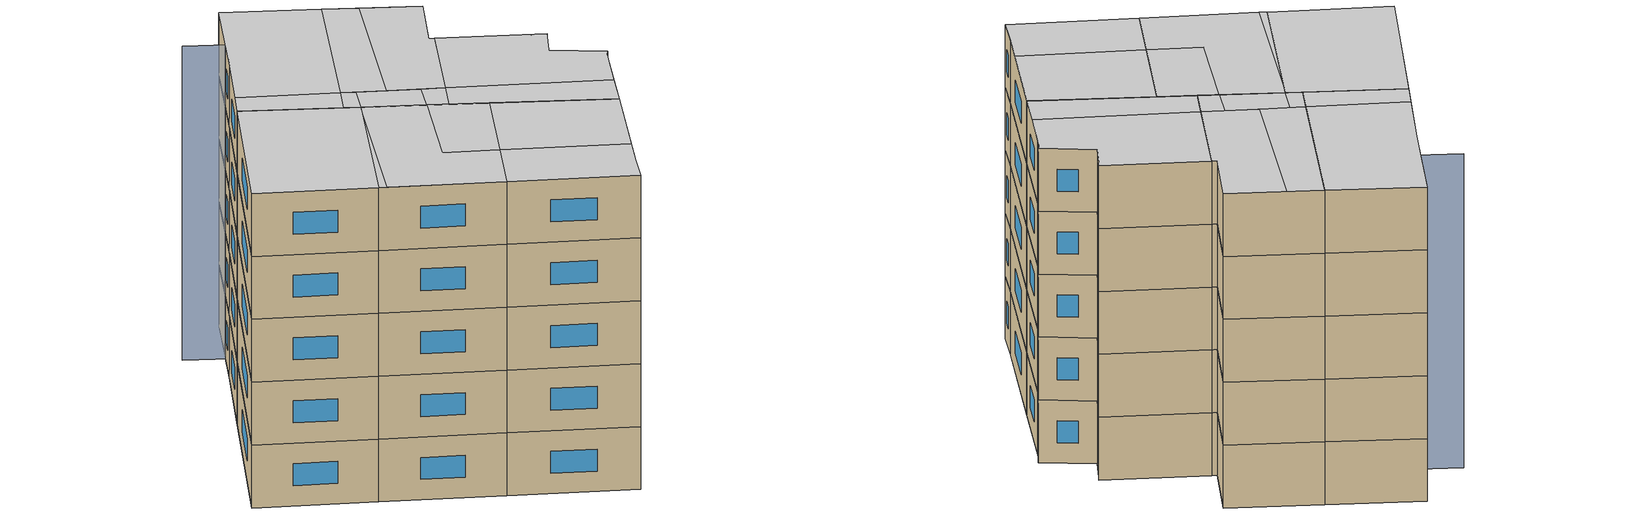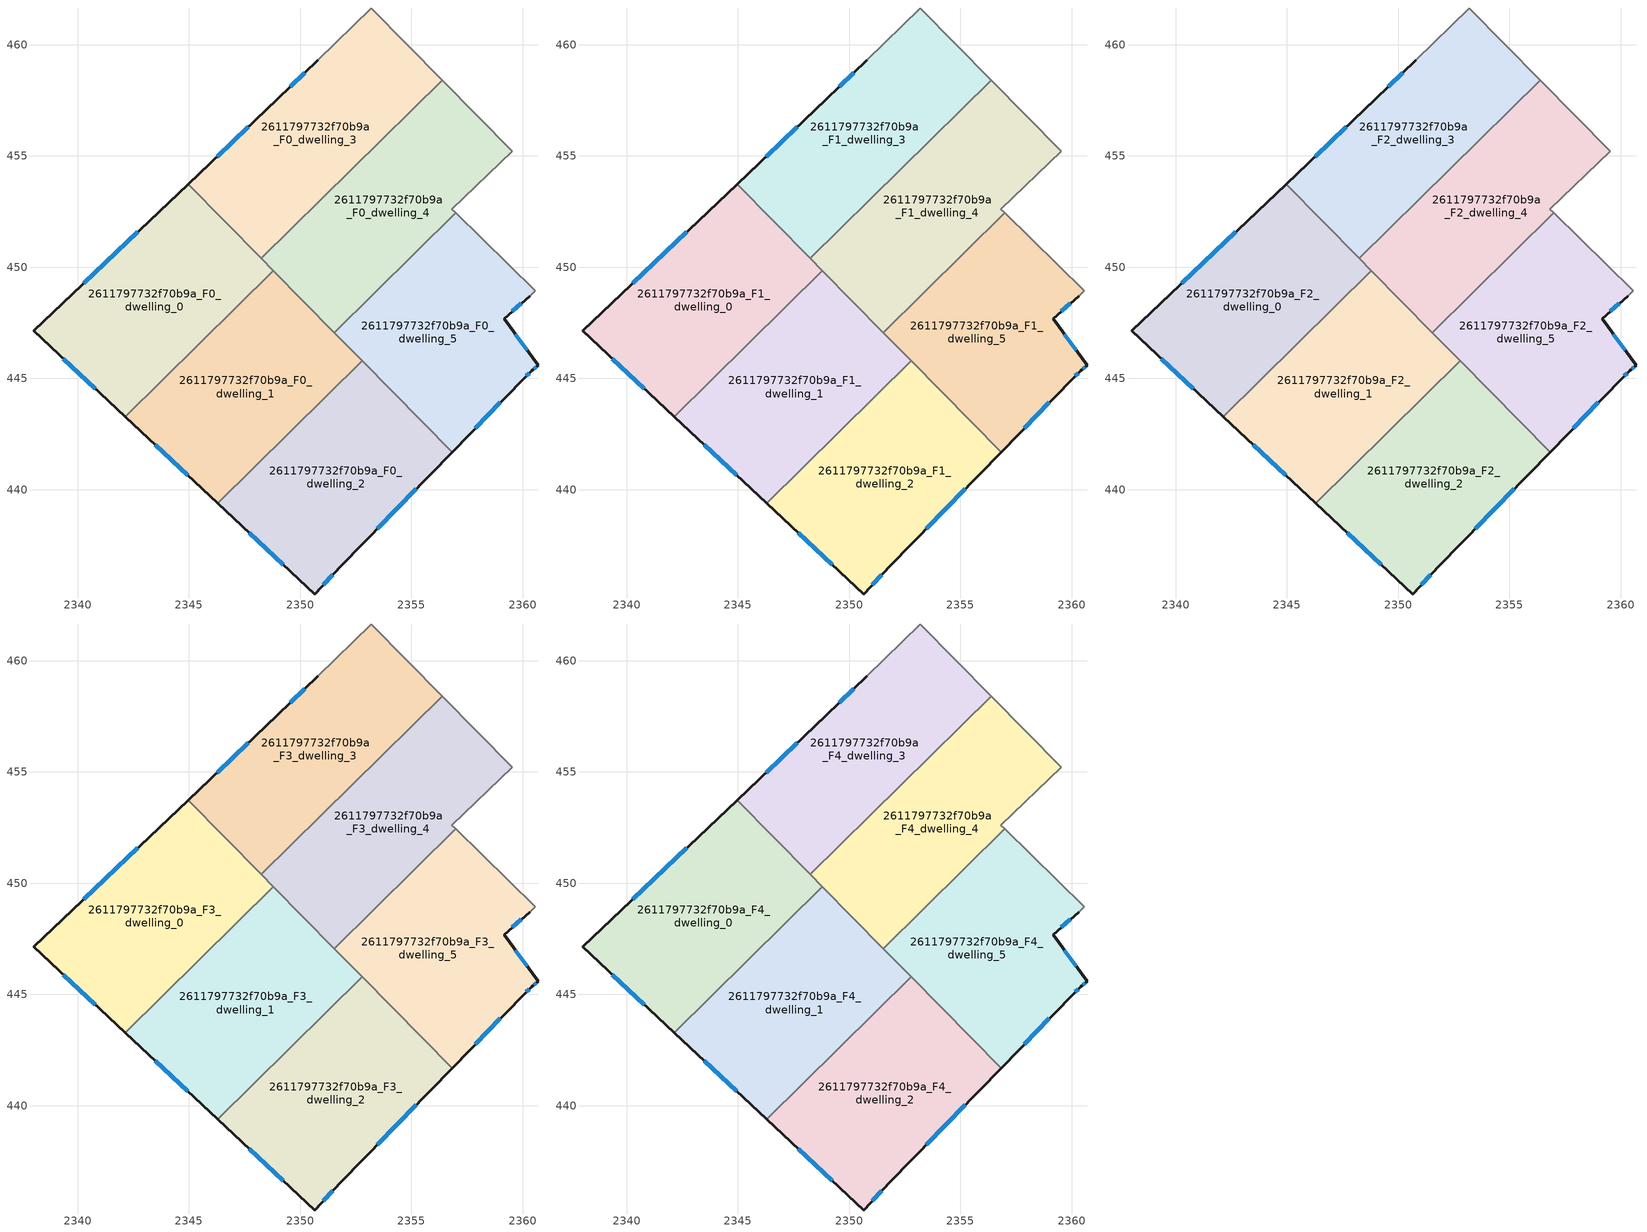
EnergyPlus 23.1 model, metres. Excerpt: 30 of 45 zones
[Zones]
2611797732f70b9a_F0_dwelling_0
 floor ground (EU_floor_Construction): 2344.96,453.73 2348.8,449.84 2342.14,443.28 2338.02,447.15 z0
 wall outside (EU_wall_Construction): 2344.96,453.73 2338.02,447.15 2342.14,443.28 z0:3
 wall to 2611797732f70b9a_F0_dwelling_1 (EU_wall_Construction): 2342.14,443.28 2348.8,449.84 z0:3
 wall to 2611797732f70b9a_F0_dwelling_3 (EU_wall_Construction): 2348.25,450.39 2344.96,453.73 z0:3
 wall to 2611797732f70b9a_F0_dwelling_4 (EU_wall_Construction): 2348.8,449.84 2348.25,450.39 z0:3
 window (EU_Window_Construction): 2339.36,445.89 2340.8,444.54 / 2342.7,451.59 2340.28,449.29 z0.98:2.02
2611797732f70b9a_F0_dwelling_1
 floor ground (EU_floor_Construction): 2348.8,449.84 2352.79,445.79 2346.3,439.39 2342.14,443.28 z0
 wall outside (EU_wall_Construction): 2342.14,443.28 2346.3,439.39 z0:3
 wall to 2611797732f70b9a_F0_dwelling_2 (EU_wall_Construction): 2346.3,439.39 2352.79,445.79 z0:3
 wall to 2611797732f70b9a_F0_dwelling_4 (EU_wall_Construction): 2351.54,447.07 2348.8,449.84 z0:3
 wall to 2611797732f70b9a_F0_dwelling_5 (EU_wall_Construction): 2352.79,445.79 2351.54,447.07 z0:3
 window (EU_Window_Construction): 2343.49,442.02 2344.95,440.66 z0.98:2.02
2611797732f70b9a_F0_dwelling_2
 floor ground (EU_floor_Construction): 2352.79,445.79 2356.83,441.7 2351.85,436.6 2350.65,435.32 2346.3,439.39 z0
 wall outside (EU_wall_Construction): 2346.3,439.39 2350.65,435.32 2351.85,436.6 2356.83,441.7 z0:3
 wall to 2611797732f70b9a_F0_dwelling_5 (EU_wall_Construction): 2356.83,441.7 2352.79,445.79 z0:3
 window (EU_Window_Construction): 2353.47,438.26 2355.21,440.04 / 2351.04,435.73 2351.46,436.18 / 2347.71,438.07 2349.23,436.64 z0.98:2.02
2611797732f70b9a_F0_dwelling_3
 floor ground (EU_floor_Construction): 2353.2,461.65 2356.39,458.41 2348.25,450.39 2344.96,453.73 2348.97,457.54 2350.8,459.31 z0
 wall outside (EU_wall_Construction): 2350.8,459.31 2348.97,457.54 2344.96,453.73 z0:3
 wall adiabatic (EU_wall_Construction): 2356.39,458.41 2353.2,461.65 2350.8,459.31 z0:3
 wall to 2611797732f70b9a_F0_dwelling_4 (EU_wall_Construction): 2348.25,450.39 2356.39,458.41 z0:3
 window (EU_Window_Construction): 2347.66,456.3 2346.26,454.97 / 2350.2,458.73 2349.56,458.11 z0.98:2.02
2611797732f70b9a_F0_dwelling_4
 floor ground (EU_floor_Construction): 2356.39,458.41 2359.53,455.22 2356.8,452.61 2356.98,452.44 2351.54,447.07 2348.25,450.39 z0
 wall adiabatic (EU_wall_Construction): 2356.98,452.44 2356.8,452.61 2359.53,455.22 2356.39,458.41 z0:3
 wall to 2611797732f70b9a_F0_dwelling_5 (EU_wall_Construction): 2351.54,447.07 2356.98,452.44 z0:3
2611797732f70b9a_F0_dwelling_5
 floor ground (EU_floor_Construction): 2360.57,448.94 2360.31,448.71 2359.17,447.68 2360.71,445.59 2360.4,445.36 2360.05,445 2356.83,441.7 2351.54,447.07 2356.98,452.44 z0
 wall outside (EU_wall_Construction): 2356.83,441.7 2360.05,445 2360.4,445.36 2360.71,445.59 2359.17,447.68 2360.31,448.71 z0:3
 wall adiabatic (EU_wall_Construction): 2360.31,448.71 2360.57,448.94 2356.98,452.44 z0:3
 window (EU_Window_Construction): 2360.21,446.27 2359.67,447 / 2360.5,445.43 2360.61,445.51 / 2360.16,445.11 2360.28,445.24 / 2357.87,442.77 2359,443.92 / 2359.54,448.01 2359.94,448.37 z0.98:2.02
2611797732f70b9a_F1_dwelling_0
 floor to 2611797732f70b9a_F0_dwelling_0 (EU_floor_Construction): 2344.96,453.73 2348.8,449.84 2342.14,443.28 2338.02,447.15 z3
 wall outside (EU_wall_Construction): 2344.96,453.73 2338.02,447.15 2342.14,443.28 z3:6
 wall to 2611797732f70b9a_F1_dwelling_1 (EU_wall_Construction): 2342.14,443.28 2348.8,449.84 z3:6
 wall to 2611797732f70b9a_F1_dwelling_3 (EU_wall_Construction): 2348.25,450.39 2344.96,453.73 z3:6
 wall to 2611797732f70b9a_F1_dwelling_4 (EU_wall_Construction): 2348.8,449.84 2348.25,450.39 z3:6
 window (EU_Window_Construction): 2339.36,445.89 2340.8,444.54 / 2342.7,451.59 2340.28,449.29 z3.98:5.02
2611797732f70b9a_F1_dwelling_1
 floor to 2611797732f70b9a_F0_dwelling_1 (EU_floor_Construction): 2348.8,449.84 2352.79,445.79 2346.3,439.39 2342.14,443.28 z3
 wall outside (EU_wall_Construction): 2342.14,443.28 2346.3,439.39 z3:6
 wall to 2611797732f70b9a_F1_dwelling_2 (EU_wall_Construction): 2346.3,439.39 2352.79,445.79 z3:6
 wall to 2611797732f70b9a_F1_dwelling_4 (EU_wall_Construction): 2351.54,447.07 2348.8,449.84 z3:6
 wall to 2611797732f70b9a_F1_dwelling_5 (EU_wall_Construction): 2352.79,445.79 2351.54,447.07 z3:6
 window (EU_Window_Construction): 2343.49,442.02 2344.95,440.66 z3.98:5.02
2611797732f70b9a_F1_dwelling_2
 floor to 2611797732f70b9a_F0_dwelling_2 (EU_floor_Construction): 2352.79,445.79 2356.83,441.7 2351.85,436.6 2350.65,435.32 2346.3,439.39 z3
 wall outside (EU_wall_Construction): 2346.3,439.39 2350.65,435.32 2351.85,436.6 2356.83,441.7 z3:6
 wall to 2611797732f70b9a_F1_dwelling_5 (EU_wall_Construction): 2356.83,441.7 2352.79,445.79 z3:6
 window (EU_Window_Construction): 2353.47,438.26 2355.21,440.04 / 2351.04,435.73 2351.46,436.18 / 2347.71,438.07 2349.23,436.64 z3.98:5.02
2611797732f70b9a_F1_dwelling_3
 floor to 2611797732f70b9a_F0_dwelling_3 (EU_floor_Construction): 2353.2,461.65 2356.39,458.41 2348.25,450.39 2344.96,453.73 2348.97,457.54 2350.8,459.31 z3
 wall outside (EU_wall_Construction): 2350.8,459.31 2348.97,457.54 2344.96,453.73 z3:6
 wall adiabatic (EU_wall_Construction): 2356.39,458.41 2353.2,461.65 2350.8,459.31 z3:6
 wall to 2611797732f70b9a_F1_dwelling_4 (EU_wall_Construction): 2348.25,450.39 2356.39,458.41 z3:6
 window (EU_Window_Construction): 2347.66,456.3 2346.26,454.97 / 2350.2,458.73 2349.56,458.11 z3.98:5.02
2611797732f70b9a_F1_dwelling_4
 floor to 2611797732f70b9a_F0_dwelling_4 (EU_floor_Construction): 2356.39,458.41 2359.53,455.22 2356.8,452.61 2356.98,452.44 2351.54,447.07 2348.25,450.39 z3
 wall adiabatic (EU_wall_Construction): 2356.98,452.44 2356.8,452.61 2359.53,455.22 2356.39,458.41 z3:6
 wall to 2611797732f70b9a_F1_dwelling_5 (EU_wall_Construction): 2351.54,447.07 2356.98,452.44 z3:6
2611797732f70b9a_F1_dwelling_5
 floor to 2611797732f70b9a_F0_dwelling_5 (EU_floor_Construction): 2360.57,448.94 2360.31,448.71 2359.17,447.68 2360.71,445.59 2360.4,445.36 2360.05,445 2356.83,441.7 2351.54,447.07 2356.98,452.44 z3
 wall outside (EU_wall_Construction): 2356.83,441.7 2360.05,445 2360.4,445.36 2360.71,445.59 2359.17,447.68 2360.31,448.71 z3:6
 wall adiabatic (EU_wall_Construction): 2360.31,448.71 2360.57,448.94 2356.98,452.44 z3:6
 window (EU_Window_Construction): 2360.21,446.27 2359.67,447 / 2360.5,445.43 2360.61,445.51 / 2360.16,445.11 2360.28,445.24 / 2357.87,442.77 2359,443.92 / 2359.54,448.01 2359.94,448.37 z3.98:5.02
2611797732f70b9a_F2_dwelling_0
 floor to 2611797732f70b9a_F1_dwelling_0 (EU_floor_Construction): 2344.96,453.73 2348.8,449.84 2342.14,443.28 2338.02,447.15 z6
 wall outside (EU_wall_Construction): 2344.96,453.73 2338.02,447.15 2342.14,443.28 z6:9
 wall to 2611797732f70b9a_F2_dwelling_1 (EU_wall_Construction): 2342.14,443.28 2348.8,449.84 z6:9
 wall to 2611797732f70b9a_F2_dwelling_3 (EU_wall_Construction): 2348.25,450.39 2344.96,453.73 z6:9
 wall to 2611797732f70b9a_F2_dwelling_4 (EU_wall_Construction): 2348.8,449.84 2348.25,450.39 z6:9
 window (EU_Window_Construction): 2339.36,445.89 2340.8,444.54 / 2342.7,451.59 2340.28,449.29 z6.98:8.02
2611797732f70b9a_F2_dwelling_1
 floor to 2611797732f70b9a_F1_dwelling_1 (EU_floor_Construction): 2348.8,449.84 2352.79,445.79 2346.3,439.39 2342.14,443.28 z6
 wall outside (EU_wall_Construction): 2342.14,443.28 2346.3,439.39 z6:9
 wall to 2611797732f70b9a_F2_dwelling_2 (EU_wall_Construction): 2346.3,439.39 2352.79,445.79 z6:9
 wall to 2611797732f70b9a_F2_dwelling_4 (EU_wall_Construction): 2351.54,447.07 2348.8,449.84 z6:9
 wall to 2611797732f70b9a_F2_dwelling_5 (EU_wall_Construction): 2352.79,445.79 2351.54,447.07 z6:9
 window (EU_Window_Construction): 2343.49,442.02 2344.95,440.66 z6.98:8.02
2611797732f70b9a_F2_dwelling_2
 floor to 2611797732f70b9a_F1_dwelling_2 (EU_floor_Construction): 2352.79,445.79 2356.83,441.7 2351.85,436.6 2350.65,435.32 2346.3,439.39 z6
 wall outside (EU_wall_Construction): 2346.3,439.39 2350.65,435.32 2351.85,436.6 2356.83,441.7 z6:9
 wall to 2611797732f70b9a_F2_dwelling_5 (EU_wall_Construction): 2356.83,441.7 2352.79,445.79 z6:9
 window (EU_Window_Construction): 2353.47,438.26 2355.21,440.04 / 2351.04,435.73 2351.46,436.18 / 2347.71,438.07 2349.23,436.64 z6.98:8.02
2611797732f70b9a_F2_dwelling_3
 floor to 2611797732f70b9a_F1_dwelling_3 (EU_floor_Construction): 2353.2,461.65 2356.39,458.41 2348.25,450.39 2344.96,453.73 2348.97,457.54 2350.8,459.31 z6
 wall outside (EU_wall_Construction): 2350.8,459.31 2348.97,457.54 2344.96,453.73 z6:9
 wall adiabatic (EU_wall_Construction): 2356.39,458.41 2353.2,461.65 2350.8,459.31 z6:9
 wall to 2611797732f70b9a_F2_dwelling_4 (EU_wall_Construction): 2348.25,450.39 2356.39,458.41 z6:9
 window (EU_Window_Construction): 2347.66,456.3 2346.26,454.97 / 2350.2,458.73 2349.56,458.11 z6.98:8.02
2611797732f70b9a_F2_dwelling_4
 floor to 2611797732f70b9a_F1_dwelling_4 (EU_floor_Construction): 2356.39,458.41 2359.53,455.22 2356.8,452.61 2356.98,452.44 2351.54,447.07 2348.25,450.39 z6
 wall adiabatic (EU_wall_Construction): 2356.98,452.44 2356.8,452.61 2359.53,455.22 2356.39,458.41 z6:9
 wall to 2611797732f70b9a_F2_dwelling_5 (EU_wall_Construction): 2351.54,447.07 2356.98,452.44 z6:9
2611797732f70b9a_F2_dwelling_5
 floor to 2611797732f70b9a_F1_dwelling_5 (EU_floor_Construction): 2360.57,448.94 2360.31,448.71 2359.17,447.68 2360.71,445.59 2360.4,445.36 2360.05,445 2356.83,441.7 2351.54,447.07 2356.98,452.44 z6
 wall outside (EU_wall_Construction): 2356.83,441.7 2360.05,445 2360.4,445.36 2360.71,445.59 2359.17,447.68 2360.31,448.71 z6:9
 wall adiabatic (EU_wall_Construction): 2360.31,448.71 2360.57,448.94 2356.98,452.44 z6:9
 window (EU_Window_Construction): 2360.21,446.27 2359.67,447 / 2360.5,445.43 2360.61,445.51 / 2360.16,445.11 2360.28,445.24 / 2357.87,442.77 2359,443.92 / 2359.54,448.01 2359.94,448.37 z6.98:8.02
2611797732f70b9a_F3_dwelling_0
 floor to 2611797732f70b9a_F2_dwelling_0 (EU_floor_Construction): 2344.96,453.73 2348.8,449.84 2342.14,443.28 2338.02,447.15 z9
 wall outside (EU_wall_Construction): 2344.96,453.73 2338.02,447.15 2342.14,443.28 z9:12
 wall to 2611797732f70b9a_F3_dwelling_1 (EU_wall_Construction): 2342.14,443.28 2348.8,449.84 z9:12
 wall to 2611797732f70b9a_F3_dwelling_3 (EU_wall_Construction): 2348.25,450.39 2344.96,453.73 z9:12
 wall to 2611797732f70b9a_F3_dwelling_4 (EU_wall_Construction): 2348.8,449.84 2348.25,450.39 z9:12
 window (EU_Window_Construction): 2339.36,445.89 2340.8,444.54 / 2342.7,451.59 2340.28,449.29 z9.98:11.02
2611797732f70b9a_F3_dwelling_1
 floor to 2611797732f70b9a_F2_dwelling_1 (EU_floor_Construction): 2348.8,449.84 2352.79,445.79 2346.3,439.39 2342.14,443.28 z9
 wall outside (EU_wall_Construction): 2342.14,443.28 2346.3,439.39 z9:12
 wall to 2611797732f70b9a_F3_dwelling_2 (EU_wall_Construction): 2346.3,439.39 2352.79,445.79 z9:12
 wall to 2611797732f70b9a_F3_dwelling_4 (EU_wall_Construction): 2351.54,447.07 2348.8,449.84 z9:12
 wall to 2611797732f70b9a_F3_dwelling_5 (EU_wall_Construction): 2352.79,445.79 2351.54,447.07 z9:12
 window (EU_Window_Construction): 2343.49,442.02 2344.95,440.66 z9.98:11.02
2611797732f70b9a_F3_dwelling_2
 floor to 2611797732f70b9a_F2_dwelling_2 (EU_floor_Construction): 2352.79,445.79 2356.83,441.7 2351.85,436.6 2350.65,435.32 2346.3,439.39 z9
 wall outside (EU_wall_Construction): 2346.3,439.39 2350.65,435.32 2351.85,436.6 2356.83,441.7 z9:12
 wall to 2611797732f70b9a_F3_dwelling_5 (EU_wall_Construction): 2356.83,441.7 2352.79,445.79 z9:12
 window (EU_Window_Construction): 2353.47,438.26 2355.21,440.04 / 2351.04,435.73 2351.46,436.18 / 2347.71,438.07 2349.23,436.64 z9.98:11.02
2611797732f70b9a_F3_dwelling_3
 floor to 2611797732f70b9a_F2_dwelling_3 (EU_floor_Construction): 2353.2,461.65 2356.39,458.41 2348.25,450.39 2344.96,453.73 2348.97,457.54 2350.8,459.31 z9
 wall outside (EU_wall_Construction): 2350.8,459.31 2348.97,457.54 2344.96,453.73 z9:12
 wall adiabatic (EU_wall_Construction): 2356.39,458.41 2353.2,461.65 2350.8,459.31 z9:12
 wall to 2611797732f70b9a_F3_dwelling_4 (EU_wall_Construction): 2348.25,450.39 2356.39,458.41 z9:12
 window (EU_Window_Construction): 2347.66,456.3 2346.26,454.97 / 2350.2,458.73 2349.56,458.11 z9.98:11.02
2611797732f70b9a_F3_dwelling_4
 floor to 2611797732f70b9a_F2_dwelling_4 (EU_floor_Construction): 2356.39,458.41 2359.53,455.22 2356.8,452.61 2356.98,452.44 2351.54,447.07 2348.25,450.39 z9
 wall adiabatic (EU_wall_Construction): 2356.98,452.44 2356.8,452.61 2359.53,455.22 2356.39,458.41 z9:12
 wall to 2611797732f70b9a_F3_dwelling_5 (EU_wall_Construction): 2351.54,447.07 2356.98,452.44 z9:12
2611797732f70b9a_F3_dwelling_5
 floor to 2611797732f70b9a_F2_dwelling_5 (EU_floor_Construction): 2360.57,448.94 2360.31,448.71 2359.17,447.68 2360.71,445.59 2360.4,445.36 2360.05,445 2356.83,441.7 2351.54,447.07 2356.98,452.44 z9
 wall outside (EU_wall_Construction): 2356.83,441.7 2360.05,445 2360.4,445.36 2360.71,445.59 2359.17,447.68 2360.31,448.71 z9:12
 wall adiabatic (EU_wall_Construction): 2360.31,448.71 2360.57,448.94 2356.98,452.44 z9:12
 window (EU_Window_Construction): 2360.21,446.27 2359.67,447 / 2360.5,445.43 2360.61,445.51 / 2360.16,445.11 2360.28,445.24 / 2357.87,442.77 2359,443.92 / 2359.54,448.01 2359.94,448.37 z9.98:11.02
2611797732f70b9a_F4_dwelling_0
 floor to 2611797732f70b9a_F3_dwelling_0 (EU_floor_Construction): 2344.96,453.73 2348.8,449.84 2342.14,443.28 2338.02,447.15 z12
 wall outside (EU_wall_Construction): 2344.96,453.73 2338.02,447.15 2342.14,443.28 z12:15
 wall to 2611797732f70b9a_F4_dwelling_1 (EU_wall_Construction): 2342.14,443.28 2348.8,449.84 z12:15
 wall to 2611797732f70b9a_F4_dwelling_3 (EU_wall_Construction): 2348.25,450.39 2344.96,453.73 z12:15
 wall to 2611797732f70b9a_F4_dwelling_4 (EU_wall_Construction): 2348.8,449.84 2348.25,450.39 z12:15
 window (EU_Window_Construction): 2339.36,445.89 2340.8,444.54 / 2342.7,451.59 2340.28,449.29 z12.98:14.02
 ceiling to 2611797732f70b9a_F5_dwelling_4 (EU_floor_Construction): 2348.6,449.65 2348.79,449.85 2344.96,453.73 2338.02,447.15 2342.14,443.28 z15
2611797732f70b9a_F4_dwelling_1
 floor to 2611797732f70b9a_F3_dwelling_1 (EU_floor_Construction): 2348.8,449.84 2352.79,445.79 2346.3,439.39 2342.14,443.28 z12
 wall outside (EU_wall_Construction): 2342.14,443.28 2346.3,439.39 z12:15
 wall to 2611797732f70b9a_F4_dwelling_2 (EU_wall_Construction): 2346.3,439.39 2352.79,445.79 z12:15
 wall to 2611797732f70b9a_F4_dwelling_4 (EU_wall_Construction): 2351.54,447.07 2348.8,449.84 z12:15
 wall to 2611797732f70b9a_F4_dwelling_5 (EU_wall_Construction): 2352.79,445.79 2351.54,447.07 z12:15
 window (EU_Window_Construction): 2343.49,442.02 2344.95,440.66 z12.98:14.02
 ceiling to 2611797732f70b9a_F5_dwelling_3 (EU_floor_Construction): 2348.91,441.96 2347.04,443.72 2350.84,447.77 2348.8,449.84 2348.6,449.65 2342.41,443.03 2346.3,439.39 z15
 ceiling to 2611797732f70b9a_F5_dwelling_2 (EU_floor_Construction): 2352.79,445.79 2350.84,447.77 2347.04,443.72 2348.91,441.96 z15
 ceiling to 2611797732f70b9a_F5_dwelling_4 (EU_floor_Construction): 2342.41,443.03 2348.6,449.65 2342.14,443.28 z15
2611797732f70b9a_F4_dwelling_2
 floor to 2611797732f70b9a_F3_dwelling_2 (EU_floor_Construction): 2352.79,445.79 2356.83,441.7 2351.85,436.6 2350.65,435.32 2346.3,439.39 z12
 wall outside (EU_wall_Construction): 2346.3,439.39 2350.65,435.32 2351.85,436.6 2356.83,441.7 z12:15
 wall to 2611797732f70b9a_F4_dwelling_5 (EU_wall_Construction): 2356.83,441.7 2352.79,445.79 z12:15
 window (EU_Window_Construction): 2353.47,438.26 2355.21,440.04 / 2351.04,435.73 2351.46,436.18 / 2347.71,438.07 2349.23,436.64 z12.98:14.02
 ceiling to 2611797732f70b9a_F5_dwelling_2 (EU_floor_Construction): 2353.18,437.97 2356.83,441.7 2352.79,445.79 2348.91,441.96 z15
 ceiling to 2611797732f70b9a_F5_dwelling_3 (EU_floor_Construction): 2351.85,436.6 2353.18,437.97 2348.91,441.96 2346.3,439.39 2350.65,435.32 z15
2611797732f70b9a_F4_dwelling_3
 floor to 2611797732f70b9a_F3_dwelling_3 (EU_floor_Construction): 2353.2,461.65 2356.39,458.41 2348.25,450.39 2344.96,453.73 2348.97,457.54 2350.8,459.31 z12
 wall outside (EU_wall_Construction): 2350.8,459.31 2348.97,457.54 2344.96,453.73 z12:15
 wall adiabatic (EU_wall_Construction): 2356.39,458.41 2353.2,461.65 2350.8,459.31 z12:15
 wall to 2611797732f70b9a_F4_dwelling_4 (EU_wall_Construction): 2348.25,450.39 2356.39,458.41 z12:15
 window (EU_Window_Construction): 2347.66,456.3 2346.26,454.97 / 2350.2,458.73 2349.56,458.11 z12.98:14.02
 ceiling to 2611797732f70b9a_F5_dwelling_1 (EU_floor_Construction): 2356.39,458.41 2353.2,461.65 2350.8,459.31 2348.97,457.54 2346.07,454.79 2349.48,451.6 z15
 ceiling to 2611797732f70b9a_F5_dwelling_4 (EU_floor_Construction): 2349.48,451.6 2346.07,454.79 2344.96,453.73 2348.25,450.39 z15
2611797732f70b9a_F4_dwelling_4
 floor to 2611797732f70b9a_F3_dwelling_4 (EU_floor_Construction): 2356.39,458.41 2359.53,455.22 2356.8,452.61 2356.98,452.44 2351.54,447.07 2348.25,450.39 z12
 wall adiabatic (EU_wall_Construction): 2356.98,452.44 2356.8,452.61 2359.53,455.22 2356.39,458.41 z12:15
 wall to 2611797732f70b9a_F4_dwelling_5 (EU_wall_Construction): 2351.54,447.07 2356.98,452.44 z12:15
 ceiling to 2611797732f70b9a_F5_dwelling_0 (EU_floor_Construction): 2356.98,452.44 2356.8,452.61 2359.53,455.22 2357.57,457.21 2350.99,450.19 2352.89,448.4 z15
 ceiling to 2611797732f70b9a_F5_dwelling_1 (EU_floor_Construction): 2350.99,450.19 2357.57,457.21 2356.39,458.41 2349.48,451.6 z15
 ceiling to 2611797732f70b9a_F5_dwelling_2 (EU_floor_Construction): 2352.89,448.4 2352.11,449.13 2350.84,447.77 2351.54,447.07 z15
 ceiling to 2611797732f70b9a_F5_dwelling_4 (EU_floor_Construction): 2348.79,449.85 2349.98,451.13 2349.48,451.6 2348.25,450.39 z15
 ceiling to 2611797732f70b9a_F5_dwelling_3 (EU_floor_Construction): 2350.84,447.77 2352.11,449.13 2349.98,451.13 2348.79,449.85 z15
2611797732f70b9a_F4_dwelling_5
 floor to 2611797732f70b9a_F3_dwelling_5 (EU_floor_Construction): 2360.57,448.94 2360.31,448.71 2359.17,447.68 2360.71,445.59 2360.4,445.36 2360.05,445 2356.83,441.7 2351.54,447.07 2356.98,452.44 z12
 wall outside (EU_wall_Construction): 2356.83,441.7 2360.05,445 2360.4,445.36 2360.71,445.59 2359.17,447.68 2360.31,448.71 z12:15
 wall adiabatic (EU_wall_Construction): 2360.31,448.71 2360.57,448.94 2356.98,452.44 z12:15
 window (EU_Window_Construction): 2360.21,446.27 2359.67,447 / 2360.5,445.43 2360.61,445.51 / 2360.16,445.11 2360.28,445.24 / 2357.87,442.77 2359,443.92 / 2359.54,448.01 2359.94,448.37 z12.98:14.02
 ceiling to 2611797732f70b9a_F5_dwelling_0 (EU_floor_Construction): 2360.05,445 2360.4,445.36 2360.71,445.59 2359.17,447.68 2359.2,447.7 2360.31,448.71 2360.57,448.94 2356.98,452.44 2352.89,448.4 2358.37,443.28 z15
 ceiling to 2611797732f70b9a_F5_dwelling_2 (EU_floor_Construction): 2356.83,441.7 2358.37,443.28 2352.89,448.4 2351.54,447.07 z15
shading: 2360.48,448.85 2349.17,460.41 z0:15
[Building]
EU S2 Campaign: North Axis=0; Terrain=City; Solar Distribution=FullExterior
[Site:Location]
Bologna: Latitude=44.5; Longitude=11.25; Time Zone=1; Elevation=37
[SizingPeriod:WeatherFileDays]
AnnualSizingPeriod: Begin Month=1; Begin Day of Month=1; End Month=12; End Day of Month=31; Day of Week for Start Day=Monday; Use Weather File Daylight Saving Period=No; Use Weather File Rain and Snow Indicators=No
[MATERIAL]
EU_InternalMass_Material: Roughness=MediumRough; Thickness=0.1; Conductivity=1; Density=1800; Specific Heat=900; Thermal Absorptance=0.9; Solar Absorptance=0.7; Visible Absorptance=0.7
[MATERIAL:NOMASS] Roughness=MediumRough; Thermal Absorptance=0.9; Solar Absorptance=0.7; Visible Absorptance=0.7
Name | Thermal Resistance
EU_wall_NoMass | 0.905828
EU_floor_NoMass | 0.67114
[WINDOWMATERIAL:SIMPLEGLAZINGSYSTEM]
EU_Window_SimpleGlazing: UFactor=4.52486; Solar Heat Gain Coefficient=0.85; Visible Transmittance=0.85
[CONSTRUCTION]
EU_wall_Construction: EU_wall_NoMass
EU_floor_Construction: EU_floor_NoMass
EU_Window_Construction: EU_Window_SimpleGlazing
EU_InternalMass_Construction: EU_InternalMass_Material
[ZONE] Type=1; Multiplier=1; Ceiling Height=autocalculate; Floor Area=autocalculate; Part of Total Floor Area=Yes
Name | Volume
2611797732f70b9a_F0_dwelling_0; 2611797732f70b9a_F1_dwelling_0; 2611797732f70b9a_F2_dwelling_0; 2611797732f70b9a_F3_dwelling_0; 2611797732f70b9a_F4_dwelling_0 | 157.583
2611797732f70b9a_F0_dwelling_1; 2611797732f70b9a_F1_dwelling_1; 2611797732f70b9a_F2_dwelling_1; 2611797732f70b9a_F3_dwelling_1; 2611797732f70b9a_F4_dwelling_1 | 157.578
2611797732f70b9a_F0_dwelling_2; 2611797732f70b9a_F1_dwelling_2; 2611797732f70b9a_F2_dwelling_2; 2611797732f70b9a_F3_dwelling_2; 2611797732f70b9a_F4_dwelling_2 | 157.585
2611797732f70b9a_F0_dwelling_3; 2611797732f70b9a_F1_dwelling_3; 2611797732f70b9a_F2_dwelling_3; 2611797732f70b9a_F3_dwelling_3; 2611797732f70b9a_F4_dwelling_3 | 157.582
2611797732f70b9a_F0_dwelling_4; 2611797732f70b9a_F1_dwelling_4; 2611797732f70b9a_F2_dwelling_4; 2611797732f70b9a_F3_dwelling_4; 2611797732f70b9a_F4_dwelling_4 | 157.6
2611797732f70b9a_F0_dwelling_5; 2611797732f70b9a_F1_dwelling_5; 2611797732f70b9a_F2_dwelling_5; 2611797732f70b9a_F3_dwelling_5; 2611797732f70b9a_F4_dwelling_5 | 157.596
[INTERNALMASS] Construction=EU_InternalMass_Construction
Name | Zone or ZoneList | Surface Area
2611797732f70b9a_F0_dwelling_0_EU_InternalMass | 2611797732f70b9a_F0_dwelling_0 | 52.5283
2611797732f70b9a_F0_dwelling_1_EU_InternalMass | 2611797732f70b9a_F0_dwelling_1 | 52.5258
2611797732f70b9a_F0_dwelling_2_EU_InternalMass | 2611797732f70b9a_F0_dwelling_2 | 52.5284
2611797732f70b9a_F0_dwelling_3_EU_InternalMass | 2611797732f70b9a_F0_dwelling_3 | 52.527
2611797732f70b9a_F0_dwelling_4_EU_InternalMass | 2611797732f70b9a_F0_dwelling_4 | 52.5329
2611797732f70b9a_F0_dwelling_5_EU_InternalMass | 2611797732f70b9a_F0_dwelling_5 | 52.5323
2611797732f70b9a_F1_dwelling_0_EU_InternalMass | 2611797732f70b9a_F1_dwelling_0 | 52.5283
2611797732f70b9a_F1_dwelling_1_EU_InternalMass | 2611797732f70b9a_F1_dwelling_1 | 52.5258
2611797732f70b9a_F1_dwelling_2_EU_InternalMass | 2611797732f70b9a_F1_dwelling_2 | 52.5284
2611797732f70b9a_F1_dwelling_3_EU_InternalMass | 2611797732f70b9a_F1_dwelling_3 | 52.527
2611797732f70b9a_F1_dwelling_4_EU_InternalMass | 2611797732f70b9a_F1_dwelling_4 | 52.5329
2611797732f70b9a_F1_dwelling_5_EU_InternalMass | 2611797732f70b9a_F1_dwelling_5 | 52.5323
2611797732f70b9a_F2_dwelling_0_EU_InternalMass | 2611797732f70b9a_F2_dwelling_0 | 52.5283
2611797732f70b9a_F2_dwelling_1_EU_InternalMass | 2611797732f70b9a_F2_dwelling_1 | 52.5258
2611797732f70b9a_F2_dwelling_2_EU_InternalMass | 2611797732f70b9a_F2_dwelling_2 | 52.5284
2611797732f70b9a_F2_dwelling_3_EU_InternalMass | 2611797732f70b9a_F2_dwelling_3 | 52.527
2611797732f70b9a_F2_dwelling_4_EU_InternalMass | 2611797732f70b9a_F2_dwelling_4 | 52.5329
2611797732f70b9a_F2_dwelling_5_EU_InternalMass | 2611797732f70b9a_F2_dwelling_5 | 52.5323
2611797732f70b9a_F3_dwelling_0_EU_InternalMass | 2611797732f70b9a_F3_dwelling_0 | 52.5283
2611797732f70b9a_F3_dwelling_1_EU_InternalMass | 2611797732f70b9a_F3_dwelling_1 | 52.5258
2611797732f70b9a_F3_dwelling_2_EU_InternalMass | 2611797732f70b9a_F3_dwelling_2 | 52.5284
2611797732f70b9a_F3_dwelling_3_EU_InternalMass | 2611797732f70b9a_F3_dwelling_3 | 52.527
2611797732f70b9a_F3_dwelling_4_EU_InternalMass | 2611797732f70b9a_F3_dwelling_4 | 52.5329
2611797732f70b9a_F3_dwelling_5_EU_InternalMass | 2611797732f70b9a_F3_dwelling_5 | 52.5323
2611797732f70b9a_F4_dwelling_0_EU_InternalMass | 2611797732f70b9a_F4_dwelling_0 | 52.5283
2611797732f70b9a_F4_dwelling_1_EU_InternalMass | 2611797732f70b9a_F4_dwelling_1 | 52.5258
2611797732f70b9a_F4_dwelling_2_EU_InternalMass | 2611797732f70b9a_F4_dwelling_2 | 52.5284
2611797732f70b9a_F4_dwelling_3_EU_InternalMass | 2611797732f70b9a_F4_dwelling_3 | 52.527
2611797732f70b9a_F4_dwelling_4_EU_InternalMass | 2611797732f70b9a_F4_dwelling_4 | 52.5329
2611797732f70b9a_F4_dwelling_5_EU_InternalMass | 2611797732f70b9a_F4_dwelling_5 | 52.5323
[OTHEREQUIPMENT] Fuel Type=Electricity; Design Level Calculation Method=Watts/Area; Power per Zone Floor Area=1; Fraction Latent=0; Fraction Radiant=0; Fraction Lost=0; Carbon Dioxide Generation Rate=0; EndUse Subcategory=EU_Step8_InternalGains
Name | Zone or ZoneList or Space or SpaceList | Schedule
EU_Step8_InternalGain_2611797732f70b9a_F0_dwelling_0_f000 | 2611797732f70b9a_F0_dwelling_0 | EU_Step8_GainSchedule_2611797732f70b9a_F0_dwelling_0_f000
EU_Step8_InternalGain_2611797732f70b9a_F0_dwelling_1_f000 | 2611797732f70b9a_F0_dwelling_1 | EU_Step8_GainSchedule_2611797732f70b9a_F0_dwelling_1_f000
EU_Step8_InternalGain_2611797732f70b9a_F0_dwelling_2_f000 | 2611797732f70b9a_F0_dwelling_2 | EU_Step8_GainSchedule_2611797732f70b9a_F0_dwelling_2_f000
EU_Step8_InternalGain_2611797732f70b9a_F0_dwelling_3_f000 | 2611797732f70b9a_F0_dwelling_3 | EU_Step8_GainSchedule_2611797732f70b9a_F0_dwelling_3_f000
EU_Step8_InternalGain_2611797732f70b9a_F0_dwelling_4_f000 | 2611797732f70b9a_F0_dwelling_4 | EU_Step8_GainSchedule_2611797732f70b9a_F0_dwelling_4_f000
EU_Step8_InternalGain_2611797732f70b9a_F0_dwelling_5_f000 | 2611797732f70b9a_F0_dwelling_5 | EU_Step8_GainSchedule_2611797732f70b9a_F0_dwelling_5_f000
EU_Step8_InternalGain_2611797732f70b9a_F1_dwelling_0_f000 | 2611797732f70b9a_F1_dwelling_0 | EU_Step8_GainSchedule_2611797732f70b9a_F1_dwelling_0_f000
EU_Step8_InternalGain_2611797732f70b9a_F1_dwelling_1_f000 | 2611797732f70b9a_F1_dwelling_1 | EU_Step8_GainSchedule_2611797732f70b9a_F1_dwelling_1_f000
EU_Step8_InternalGain_2611797732f70b9a_F1_dwelling_2_f000 | 2611797732f70b9a_F1_dwelling_2 | EU_Step8_GainSchedule_2611797732f70b9a_F1_dwelling_2_f000
EU_Step8_InternalGain_2611797732f70b9a_F1_dwelling_3_f000 | 2611797732f70b9a_F1_dwelling_3 | EU_Step8_GainSchedule_2611797732f70b9a_F1_dwelling_3_f000
EU_Step8_InternalGain_2611797732f70b9a_F1_dwelling_4_f000 | 2611797732f70b9a_F1_dwelling_4 | EU_Step8_GainSchedule_2611797732f70b9a_F1_dwelling_4_f000
EU_Step8_InternalGain_2611797732f70b9a_F1_dwelling_5_f000 | 2611797732f70b9a_F1_dwelling_5 | EU_Step8_GainSchedule_2611797732f70b9a_F1_dwelling_5_f000
EU_Step8_InternalGain_2611797732f70b9a_F2_dwelling_0_f000 | 2611797732f70b9a_F2_dwelling_0 | EU_Step8_GainSchedule_2611797732f70b9a_F2_dwelling_0_f000
EU_Step8_InternalGain_2611797732f70b9a_F2_dwelling_1_f000 | 2611797732f70b9a_F2_dwelling_1 | EU_Step8_GainSchedule_2611797732f70b9a_F2_dwelling_1_f000
EU_Step8_InternalGain_2611797732f70b9a_F2_dwelling_2_f000 | 2611797732f70b9a_F2_dwelling_2 | EU_Step8_GainSchedule_2611797732f70b9a_F2_dwelling_2_f000
EU_Step8_InternalGain_2611797732f70b9a_F2_dwelling_3_f000 | 2611797732f70b9a_F2_dwelling_3 | EU_Step8_GainSchedule_2611797732f70b9a_F2_dwelling_3_f000
EU_Step8_InternalGain_2611797732f70b9a_F2_dwelling_4_f000 | 2611797732f70b9a_F2_dwelling_4 | EU_Step8_GainSchedule_2611797732f70b9a_F2_dwelling_4_f000
EU_Step8_InternalGain_2611797732f70b9a_F2_dwelling_5_f000 | 2611797732f70b9a_F2_dwelling_5 | EU_Step8_GainSchedule_2611797732f70b9a_F2_dwelling_5_f000
EU_Step8_InternalGain_2611797732f70b9a_F3_dwelling_0_f000 | 2611797732f70b9a_F3_dwelling_0 | EU_Step8_GainSchedule_2611797732f70b9a_F3_dwelling_0_f000
EU_Step8_InternalGain_2611797732f70b9a_F3_dwelling_1_f000 | 2611797732f70b9a_F3_dwelling_1 | EU_Step8_GainSchedule_2611797732f70b9a_F3_dwelling_1_f000
EU_Step8_InternalGain_2611797732f70b9a_F3_dwelling_2_f000 | 2611797732f70b9a_F3_dwelling_2 | EU_Step8_GainSchedule_2611797732f70b9a_F3_dwelling_2_f000
EU_Step8_InternalGain_2611797732f70b9a_F3_dwelling_3_f000 | 2611797732f70b9a_F3_dwelling_3 | EU_Step8_GainSchedule_2611797732f70b9a_F3_dwelling_3_f000
EU_Step8_InternalGain_2611797732f70b9a_F3_dwelling_4_f000 | 2611797732f70b9a_F3_dwelling_4 | EU_Step8_GainSchedule_2611797732f70b9a_F3_dwelling_4_f000
EU_Step8_InternalGain_2611797732f70b9a_F3_dwelling_5_f000 | 2611797732f70b9a_F3_dwelling_5 | EU_Step8_GainSchedule_2611797732f70b9a_F3_dwelling_5_f000
EU_Step8_InternalGain_2611797732f70b9a_F4_dwelling_0_f000 | 2611797732f70b9a_F4_dwelling_0 | EU_Step8_GainSchedule_2611797732f70b9a_F4_dwelling_0_f000
EU_Step8_InternalGain_2611797732f70b9a_F4_dwelling_1_f000 | 2611797732f70b9a_F4_dwelling_1 | EU_Step8_GainSchedule_2611797732f70b9a_F4_dwelling_1_f000
EU_Step8_InternalGain_2611797732f70b9a_F4_dwelling_2_f000 | 2611797732f70b9a_F4_dwelling_2 | EU_Step8_GainSchedule_2611797732f70b9a_F4_dwelling_2_f000
EU_Step8_InternalGain_2611797732f70b9a_F4_dwelling_3_f000 | 2611797732f70b9a_F4_dwelling_3 | EU_Step8_GainSchedule_2611797732f70b9a_F4_dwelling_3_f000
EU_Step8_InternalGain_2611797732f70b9a_F4_dwelling_4_f000 | 2611797732f70b9a_F4_dwelling_4 | EU_Step8_GainSchedule_2611797732f70b9a_F4_dwelling_4_f000
EU_Step8_InternalGain_2611797732f70b9a_F4_dwelling_5_f000 | 2611797732f70b9a_F4_dwelling_5 | EU_Step8_GainSchedule_2611797732f70b9a_F4_dwelling_5_f000
[ZONEVENTILATION:DESIGNFLOWRATE] Schedule=EU_AlwaysOn; Design Flow Rate Calculation Method=AirChanges/Hour; Air Changes per Hour=0.73129; Ventilation Type=Natural; Fan Pressure Rise=0; Fan Total Efficiency=1; Constant Term Coefficient=1; Temperature Term Coefficient=0; Velocity Term Coefficient=0; Velocity Squared Term Coefficient=0; Minimum Indoor Temperature=-100; Maximum Indoor Temperature=100; Delta Temperature=-100; Minimum Outdoor Temperature=-100; Maximum Outdoor Temperature=100; Maximum Wind Speed=40
Name | Zone or ZoneList or Space or SpaceList
EU_ConstantAir_2611797732f70b9a_F0_dwelling_0 | 2611797732f70b9a_F0_dwelling_0
EU_ConstantAir_2611797732f70b9a_F0_dwelling_1 | 2611797732f70b9a_F0_dwelling_1
EU_ConstantAir_2611797732f70b9a_F0_dwelling_2 | 2611797732f70b9a_F0_dwelling_2
EU_ConstantAir_2611797732f70b9a_F0_dwelling_3 | 2611797732f70b9a_F0_dwelling_3
EU_ConstantAir_2611797732f70b9a_F0_dwelling_4 | 2611797732f70b9a_F0_dwelling_4
EU_ConstantAir_2611797732f70b9a_F0_dwelling_5 | 2611797732f70b9a_F0_dwelling_5
EU_ConstantAir_2611797732f70b9a_F1_dwelling_0 | 2611797732f70b9a_F1_dwelling_0
EU_ConstantAir_2611797732f70b9a_F1_dwelling_1 | 2611797732f70b9a_F1_dwelling_1
EU_ConstantAir_2611797732f70b9a_F1_dwelling_2 | 2611797732f70b9a_F1_dwelling_2
EU_ConstantAir_2611797732f70b9a_F1_dwelling_3 | 2611797732f70b9a_F1_dwelling_3
EU_ConstantAir_2611797732f70b9a_F1_dwelling_4 | 2611797732f70b9a_F1_dwelling_4
EU_ConstantAir_2611797732f70b9a_F1_dwelling_5 | 2611797732f70b9a_F1_dwelling_5
EU_ConstantAir_2611797732f70b9a_F2_dwelling_0 | 2611797732f70b9a_F2_dwelling_0
EU_ConstantAir_2611797732f70b9a_F2_dwelling_1 | 2611797732f70b9a_F2_dwelling_1
EU_ConstantAir_2611797732f70b9a_F2_dwelling_2 | 2611797732f70b9a_F2_dwelling_2
EU_ConstantAir_2611797732f70b9a_F2_dwelling_3 | 2611797732f70b9a_F2_dwelling_3
EU_ConstantAir_2611797732f70b9a_F2_dwelling_4 | 2611797732f70b9a_F2_dwelling_4
EU_ConstantAir_2611797732f70b9a_F2_dwelling_5 | 2611797732f70b9a_F2_dwelling_5
EU_ConstantAir_2611797732f70b9a_F3_dwelling_0 | 2611797732f70b9a_F3_dwelling_0
EU_ConstantAir_2611797732f70b9a_F3_dwelling_1 | 2611797732f70b9a_F3_dwelling_1
EU_ConstantAir_2611797732f70b9a_F3_dwelling_2 | 2611797732f70b9a_F3_dwelling_2
EU_ConstantAir_2611797732f70b9a_F3_dwelling_3 | 2611797732f70b9a_F3_dwelling_3
EU_ConstantAir_2611797732f70b9a_F3_dwelling_4 | 2611797732f70b9a_F3_dwelling_4
EU_ConstantAir_2611797732f70b9a_F3_dwelling_5 | 2611797732f70b9a_F3_dwelling_5
EU_ConstantAir_2611797732f70b9a_F4_dwelling_0 | 2611797732f70b9a_F4_dwelling_0
EU_ConstantAir_2611797732f70b9a_F4_dwelling_1 | 2611797732f70b9a_F4_dwelling_1
EU_ConstantAir_2611797732f70b9a_F4_dwelling_2 | 2611797732f70b9a_F4_dwelling_2
EU_ConstantAir_2611797732f70b9a_F4_dwelling_3 | 2611797732f70b9a_F4_dwelling_3
EU_ConstantAir_2611797732f70b9a_F4_dwelling_4 | 2611797732f70b9a_F4_dwelling_4
EU_ConstantAir_2611797732f70b9a_F4_dwelling_5 | 2611797732f70b9a_F4_dwelling_5
[HVACTEMPLATE:THERMOSTAT] Constant Heating Setpoint=20; Constant Cooling Setpoint=50
EU_HeatOnly_2611797732f70b9a_F0_dwelling_0; EU_HeatOnly_2611797732f70b9a_F0_dwelling_1; EU_HeatOnly_2611797732f70b9a_F0_dwelling_2; EU_HeatOnly_2611797732f70b9a_F0_dwelling_3; EU_HeatOnly_2611797732f70b9a_F0_dwelling_4; EU_HeatOnly_2611797732f70b9a_F0_dwelling_5; EU_HeatOnly_2611797732f70b9a_F1_dwelling_0; EU_HeatOnly_2611797732f70b9a_F1_dwelling_1; EU_HeatOnly_2611797732f70b9a_F1_dwelling_2; EU_HeatOnly_2611797732f70b9a_F1_dwelling_3; EU_HeatOnly_2611797732f70b9a_F1_dwelling_4; EU_HeatOnly_2611797732f70b9a_F1_dwelling_5; EU_HeatOnly_2611797732f70b9a_F2_dwelling_0; EU_HeatOnly_2611797732f70b9a_F2_dwelling_1; EU_HeatOnly_2611797732f70b9a_F2_dwelling_2; EU_HeatOnly_2611797732f70b9a_F2_dwelling_3; EU_HeatOnly_2611797732f70b9a_F2_dwelling_4; EU_HeatOnly_2611797732f70b9a_F2_dwelling_5; EU_HeatOnly_2611797732f70b9a_F3_dwelling_0; EU_HeatOnly_2611797732f70b9a_F3_dwelling_1; EU_HeatOnly_2611797732f70b9a_F3_dwelling_2; EU_HeatOnly_2611797732f70b9a_F3_dwelling_3; EU_HeatOnly_2611797732f70b9a_F3_dwelling_4; EU_HeatOnly_2611797732f70b9a_F3_dwelling_5; EU_HeatOnly_2611797732f70b9a_F4_dwelling_0; EU_HeatOnly_2611797732f70b9a_F4_dwelling_1; EU_HeatOnly_2611797732f70b9a_F4_dwelling_2; EU_HeatOnly_2611797732f70b9a_F4_dwelling_3; EU_HeatOnly_2611797732f70b9a_F4_dwelling_4; EU_HeatOnly_2611797732f70b9a_F4_dwelling_5; EU_HeatOnly_2611797732f70b9a_F5_dwelling_0; EU_HeatOnly_2611797732f70b9a_F5_dwelling_1; EU_HeatOnly_2611797732f70b9a_F5_dwelling_2; EU_HeatOnly_2611797732f70b9a_F5_dwelling_3; EU_HeatOnly_2611797732f70b9a_F5_dwelling_4; EU_HeatOnly_2611797732f70b9a_F6_dwelling_0; EU_HeatOnly_2611797732f70b9a_F6_dwelling_1; EU_HeatOnly_2611797732f70b9a_F6_dwelling_2; EU_HeatOnly_2611797732f70b9a_F6_dwelling_3; EU_HeatOnly_2611797732f70b9a_F6_dwelling_4; EU_HeatOnly_2611797732f70b9a_F7_dwelling_0; EU_HeatOnly_2611797732f70b9a_F7_dwelling_1; EU_HeatOnly_2611797732f70b9a_F7_dwelling_2; EU_HeatOnly_2611797732f70b9a_F7_dwelling_3; EU_HeatOnly_2611797732f70b9a_F7_dwelling_4
[HVACTEMPLATE:ZONE:IDEALLOADSAIRSYSTEM] System Availability Schedule=EU_AlwaysOn; Maximum Heating Supply Air Temperature=50; Minimum Cooling Supply Air Temperature=13; Maximum Heating Supply Air Humidity Ratio=0.0156; Minimum Cooling Supply Air Humidity Ratio=0.0077; Heating Limit=NoLimit; Cooling Limit=NoLimit; Heating Availability Schedule=EU_AlwaysOn; Cooling Availability Schedule=EU_CoolingOff; Dehumidification Control Type=ConstantSensibleHeatRatio; Cooling Sensible Heat Ratio=0.7; Dehumidification Setpoint=60; Humidification Control Type=None; Humidification Setpoint=30; Outdoor Air Method=None; Outdoor Air Flow Rate per Person=0.00944; Outdoor Air Flow Rate per Zone Floor Area=0; Outdoor Air Flow Rate per Zone=0; Demand Controlled Ventilation Type=None; Outdoor Air Economizer Type=NoEconomizer; Heat Recovery Type=None; Sensible Heat Recovery Effectiveness=0.7; Latent Heat Recovery Effectiveness=0.65
Name | Template Thermostat
2611797732f70b9a_F0_dwelling_0 | EU_HeatOnly_2611797732f70b9a_F0_dwelling_0
2611797732f70b9a_F0_dwelling_1 | EU_HeatOnly_2611797732f70b9a_F0_dwelling_1
2611797732f70b9a_F0_dwelling_2 | EU_HeatOnly_2611797732f70b9a_F0_dwelling_2
2611797732f70b9a_F0_dwelling_3 | EU_HeatOnly_2611797732f70b9a_F0_dwelling_3
2611797732f70b9a_F0_dwelling_4 | EU_HeatOnly_2611797732f70b9a_F0_dwelling_4
2611797732f70b9a_F0_dwelling_5 | EU_HeatOnly_2611797732f70b9a_F0_dwelling_5
2611797732f70b9a_F1_dwelling_0 | EU_HeatOnly_2611797732f70b9a_F1_dwelling_0
2611797732f70b9a_F1_dwelling_1 | EU_HeatOnly_2611797732f70b9a_F1_dwelling_1
2611797732f70b9a_F1_dwelling_2 | EU_HeatOnly_2611797732f70b9a_F1_dwelling_2
2611797732f70b9a_F1_dwelling_3 | EU_HeatOnly_2611797732f70b9a_F1_dwelling_3
2611797732f70b9a_F1_dwelling_4 | EU_HeatOnly_2611797732f70b9a_F1_dwelling_4
2611797732f70b9a_F1_dwelling_5 | EU_HeatOnly_2611797732f70b9a_F1_dwelling_5
2611797732f70b9a_F2_dwelling_0 | EU_HeatOnly_2611797732f70b9a_F2_dwelling_0
2611797732f70b9a_F2_dwelling_1 | EU_HeatOnly_2611797732f70b9a_F2_dwelling_1
2611797732f70b9a_F2_dwelling_2 | EU_HeatOnly_2611797732f70b9a_F2_dwelling_2
2611797732f70b9a_F2_dwelling_3 | EU_HeatOnly_2611797732f70b9a_F2_dwelling_3
2611797732f70b9a_F2_dwelling_4 | EU_HeatOnly_2611797732f70b9a_F2_dwelling_4
2611797732f70b9a_F2_dwelling_5 | EU_HeatOnly_2611797732f70b9a_F2_dwelling_5
2611797732f70b9a_F3_dwelling_0 | EU_HeatOnly_2611797732f70b9a_F3_dwelling_0
2611797732f70b9a_F3_dwelling_1 | EU_HeatOnly_2611797732f70b9a_F3_dwelling_1
2611797732f70b9a_F3_dwelling_2 | EU_HeatOnly_2611797732f70b9a_F3_dwelling_2
2611797732f70b9a_F3_dwelling_3 | EU_HeatOnly_2611797732f70b9a_F3_dwelling_3
2611797732f70b9a_F3_dwelling_4 | EU_HeatOnly_2611797732f70b9a_F3_dwelling_4
2611797732f70b9a_F3_dwelling_5 | EU_HeatOnly_2611797732f70b9a_F3_dwelling_5
2611797732f70b9a_F4_dwelling_0 | EU_HeatOnly_2611797732f70b9a_F4_dwelling_0
2611797732f70b9a_F4_dwelling_1 | EU_HeatOnly_2611797732f70b9a_F4_dwelling_1
2611797732f70b9a_F4_dwelling_2 | EU_HeatOnly_2611797732f70b9a_F4_dwelling_2
2611797732f70b9a_F4_dwelling_3 | EU_HeatOnly_2611797732f70b9a_F4_dwelling_3
2611797732f70b9a_F4_dwelling_4 | EU_HeatOnly_2611797732f70b9a_F4_dwelling_4
2611797732f70b9a_F4_dwelling_5 | EU_HeatOnly_2611797732f70b9a_F4_dwelling_5
[SIZING:ZONE] Zone Cooling Design Supply Air Temperature Input Method=SupplyAirTemperature; Zone Cooling Design Supply Air Temperature=13; Zone Heating Design Supply Air Temperature Input Method=SupplyAirTemperature; Zone Heating Design Supply Air Temperature=50; Zone Cooling Design Supply Air Humidity Ratio=0.008; Zone Heating Design Supply Air Humidity Ratio=0.008; Cooling Design Air Flow Method=DesignDay; Cooling Design Air Flow Rate=0; Cooling Minimum Air Flow per Zone Floor Area=0.000762; Cooling Minimum Air Flow=0; Cooling Minimum Air Flow Fraction=0.2; Heating Design Air Flow Method=DesignDay; Heating Design Air Flow Rate=0; Heating Maximum Air Flow per Zone Floor Area=0.002032; Heating Maximum Air Flow=0.141576; Heating Maximum Air Flow Fraction=0.3; Account for Dedicated Outdoor Air System=No; Dedicated Outdoor Air System Control Strategy=NeutralSupplyAir; Dedicated Outdoor Air Low Setpoint Temperature for Design=autosize; Dedicated Outdoor Air High Setpoint Temperature for Design=autosize; Zone Load Sizing Method=Sensible Load Only No Latent Load; Zone Latent Cooling Design Supply Air Humidity Ratio Input Method=HumidityRatioDifference; Zone Cooling Design Supply Air Humidity Ratio Difference=0.005; Zone Latent Heating Design Supply Air Humidity Ratio Input Method=HumidityRatioDifference; Zone Humidification Design Supply Air Humidity Ratio Difference=0.005
2611797732f70b9a_F0_dwelling_0; 2611797732f70b9a_F0_dwelling_1; 2611797732f70b9a_F0_dwelling_2; 2611797732f70b9a_F0_dwelling_3; 2611797732f70b9a_F0_dwelling_4; 2611797732f70b9a_F0_dwelling_5; 2611797732f70b9a_F1_dwelling_0; 2611797732f70b9a_F1_dwelling_1; 2611797732f70b9a_F1_dwelling_2; 2611797732f70b9a_F1_dwelling_3; 2611797732f70b9a_F1_dwelling_4; 2611797732f70b9a_F1_dwelling_5; 2611797732f70b9a_F2_dwelling_0; 2611797732f70b9a_F2_dwelling_1; 2611797732f70b9a_F2_dwelling_2; 2611797732f70b9a_F2_dwelling_3; 2611797732f70b9a_F2_dwelling_4; 2611797732f70b9a_F2_dwelling_5; 2611797732f70b9a_F3_dwelling_0; 2611797732f70b9a_F3_dwelling_1; 2611797732f70b9a_F3_dwelling_2; 2611797732f70b9a_F3_dwelling_3; 2611797732f70b9a_F3_dwelling_4; 2611797732f70b9a_F3_dwelling_5; 2611797732f70b9a_F4_dwelling_0; 2611797732f70b9a_F4_dwelling_1; 2611797732f70b9a_F4_dwelling_2; 2611797732f70b9a_F4_dwelling_3; 2611797732f70b9a_F4_dwelling_4; 2611797732f70b9a_F4_dwelling_5
[SCHEDULE:CONSTANT]
Name | Hourly Value
EU_AlwaysOn | 1
EU_CoolingOff | 0
[SCHEDULE:FILE] Column Number=1; Rows to Skip at Top=0; Number of Hours of Data=8760; Column Separator=Comma; Interpolate to Timestep=No; Minutes per Item=60; Adjust Schedule for Daylight Savings=Yes
Name | File
EU_Step8_GainSchedule_2611797732f70b9a_F0_dwelling_0_f000 | ../../schedules/2611797732f70b9a/2611797732f70b9a_F0_dwelling_0_f000_gain.csv
EU_Step8_GainSchedule_2611797732f70b9a_F0_dwelling_1_f000 | ../../schedules/2611797732f70b9a/2611797732f70b9a_F0_dwelling_1_f000_gain.csv
EU_Step8_GainSchedule_2611797732f70b9a_F0_dwelling_2_f000 | ../../schedules/2611797732f70b9a/2611797732f70b9a_F0_dwelling_2_f000_gain.csv
EU_Step8_GainSchedule_2611797732f70b9a_F0_dwelling_3_f000 | ../../schedules/2611797732f70b9a/2611797732f70b9a_F0_dwelling_3_f000_gain.csv
EU_Step8_GainSchedule_2611797732f70b9a_F0_dwelling_4_f000 | ../../schedules/2611797732f70b9a/2611797732f70b9a_F0_dwelling_4_f000_gain.csv
EU_Step8_GainSchedule_2611797732f70b9a_F0_dwelling_5_f000 | ../../schedules/2611797732f70b9a/2611797732f70b9a_F0_dwelling_5_f000_gain.csv
EU_Step8_GainSchedule_2611797732f70b9a_F1_dwelling_0_f000 | ../../schedules/2611797732f70b9a/2611797732f70b9a_F1_dwelling_0_f000_gain.csv
EU_Step8_GainSchedule_2611797732f70b9a_F1_dwelling_1_f000 | ../../schedules/2611797732f70b9a/2611797732f70b9a_F1_dwelling_1_f000_gain.csv
EU_Step8_GainSchedule_2611797732f70b9a_F1_dwelling_2_f000 | ../../schedules/2611797732f70b9a/2611797732f70b9a_F1_dwelling_2_f000_gain.csv
EU_Step8_GainSchedule_2611797732f70b9a_F1_dwelling_3_f000 | ../../schedules/2611797732f70b9a/2611797732f70b9a_F1_dwelling_3_f000_gain.csv
EU_Step8_GainSchedule_2611797732f70b9a_F1_dwelling_4_f000 | ../../schedules/2611797732f70b9a/2611797732f70b9a_F1_dwelling_4_f000_gain.csv
EU_Step8_GainSchedule_2611797732f70b9a_F1_dwelling_5_f000 | ../../schedules/2611797732f70b9a/2611797732f70b9a_F1_dwelling_5_f000_gain.csv
EU_Step8_GainSchedule_2611797732f70b9a_F2_dwelling_0_f000 | ../../schedules/2611797732f70b9a/2611797732f70b9a_F2_dwelling_0_f000_gain.csv
EU_Step8_GainSchedule_2611797732f70b9a_F2_dwelling_1_f000 | ../../schedules/2611797732f70b9a/2611797732f70b9a_F2_dwelling_1_f000_gain.csv
EU_Step8_GainSchedule_2611797732f70b9a_F2_dwelling_2_f000 | ../../schedules/2611797732f70b9a/2611797732f70b9a_F2_dwelling_2_f000_gain.csv
EU_Step8_GainSchedule_2611797732f70b9a_F2_dwelling_3_f000 | ../../schedules/2611797732f70b9a/2611797732f70b9a_F2_dwelling_3_f000_gain.csv
EU_Step8_GainSchedule_2611797732f70b9a_F2_dwelling_4_f000 | ../../schedules/2611797732f70b9a/2611797732f70b9a_F2_dwelling_4_f000_gain.csv
EU_Step8_GainSchedule_2611797732f70b9a_F2_dwelling_5_f000 | ../../schedules/2611797732f70b9a/2611797732f70b9a_F2_dwelling_5_f000_gain.csv
EU_Step8_GainSchedule_2611797732f70b9a_F3_dwelling_0_f000 | ../../schedules/2611797732f70b9a/2611797732f70b9a_F3_dwelling_0_f000_gain.csv
EU_Step8_GainSchedule_2611797732f70b9a_F3_dwelling_1_f000 | ../../schedules/2611797732f70b9a/2611797732f70b9a_F3_dwelling_1_f000_gain.csv
EU_Step8_GainSchedule_2611797732f70b9a_F3_dwelling_2_f000 | ../../schedules/2611797732f70b9a/2611797732f70b9a_F3_dwelling_2_f000_gain.csv
EU_Step8_GainSchedule_2611797732f70b9a_F3_dwelling_3_f000 | ../../schedules/2611797732f70b9a/2611797732f70b9a_F3_dwelling_3_f000_gain.csv
EU_Step8_GainSchedule_2611797732f70b9a_F3_dwelling_4_f000 | ../../schedules/2611797732f70b9a/2611797732f70b9a_F3_dwelling_4_f000_gain.csv
EU_Step8_GainSchedule_2611797732f70b9a_F3_dwelling_5_f000 | ../../schedules/2611797732f70b9a/2611797732f70b9a_F3_dwelling_5_f000_gain.csv
EU_Step8_GainSchedule_2611797732f70b9a_F4_dwelling_0_f000 | ../../schedules/2611797732f70b9a/2611797732f70b9a_F4_dwelling_0_f000_gain.csv
EU_Step8_GainSchedule_2611797732f70b9a_F4_dwelling_1_f000 | ../../schedules/2611797732f70b9a/2611797732f70b9a_F4_dwelling_1_f000_gain.csv
EU_Step8_GainSchedule_2611797732f70b9a_F4_dwelling_2_f000 | ../../schedules/2611797732f70b9a/2611797732f70b9a_F4_dwelling_2_f000_gain.csv
EU_Step8_GainSchedule_2611797732f70b9a_F4_dwelling_3_f000 | ../../schedules/2611797732f70b9a/2611797732f70b9a_F4_dwelling_3_f000_gain.csv
EU_Step8_GainSchedule_2611797732f70b9a_F4_dwelling_4_f000 | ../../schedules/2611797732f70b9a/2611797732f70b9a_F4_dwelling_4_f000_gain.csv
EU_Step8_GainSchedule_2611797732f70b9a_F4_dwelling_5_f000 | ../../schedules/2611797732f70b9a/2611797732f70b9a_F4_dwelling_5_f000_gain.csv
